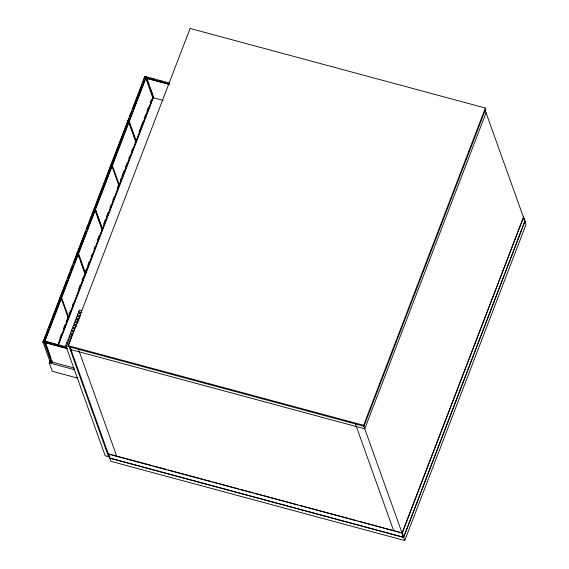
<?xml version="1.0" encoding="UTF-8"?>
<svg xmlns="http://www.w3.org/2000/svg" width="569" height="569" viewBox="0 0 569 569"><rect width="100%" height="100%" fill="white"/><g stroke="black" fill="none" stroke-linecap="round" stroke-linejoin="round"><path stroke-width="0.85" d="M42.959 341.941L144.761 76.63L146.02 76.971L44.218 342.275L51.587 362.851L50.328 362.517L42.959 341.941L44.218 342.275M48.216 329.138L43.123 342.403L44.382 342.744L146.19 77.441M48.849 327.481L51.075 321.677M51.715 320.02L66.986 280.225M67.619 278.568L69.845 272.764M70.485 271.1L72.391 266.128M73.351 263.639L85.755 231.306M86.388 229.648L88.615 223.845M89.255 222.187L91.481 216.384M92.121 214.726L104.525 182.393M105.158 180.736L107.385 174.932M108.025 173.275L110.251 167.471M110.891 165.814L123.295 133.473M123.928 131.816L126.154 126.012M126.795 124.355L129.021 118.551M129.661 116.894L131.567 111.922M132.52 109.433L142.065 84.561M142.698 82.903L144.761 76.63M169.185 82.953L145.273 76.509L144.896 77.498L169.662 84.176M61.16 298.305L61.516 297.381L60.257 297.039L59.901 297.971L61.16 298.305L68.493 318.789M78.067 254.243L78.422 253.319L77.164 252.977L76.808 253.902L78.067 254.243L85.4 274.727M94.973 210.181L95.329 209.257L94.07 208.915L93.714 209.84L94.973 210.181L102.306 230.665M111.88 166.12L112.235 165.195L110.976 164.854L110.621 165.778L111.88 166.12L119.22 186.604L117.961 186.262M128.793 122.058L129.149 121.126L127.89 120.792L127.534 121.716L128.793 122.058L136.126 142.542L134.867 142.2M153.033 98.473L145.7 77.989L146.055 77.064M146.425 78.024L146.61 77.555M77.804 378.15L52.263 371.258L49.261 362.88L50.214 360.397M59.887 338.078L61.452 334.003M63.33 329.117L64.894 325.041M66.139 321.784L67.704 317.708M68.984 314.38L70.549 310.304M72.419 305.418L73.358 302.971M78.671 289.123L80.236 285.055M82.114 280.161L83.671 276.093M86.516 268.689L84.952 272.757L85.457 272.892L102.022 229.72M87.768 265.424L89.333 261.356M91.204 256.47L92.142 254.023M94.02 249.137L94.959 246.69M97.455 240.175L99.02 236.099M103.736 223.809L105.301 219.734M106.552 216.476L108.11 212.401M109.988 207.514L110.927 205.075M112.804 200.181L113.743 197.742M117.491 187.962L118.43 185.522M120.329 180.558L121.268 178.118M121.894 176.49L124.085 170.785M125.336 167.528L126.894 163.452M128.772 158.566L129.711 156.119M131.588 151.233L132.52 148.786M139.113 131.61L140.052 129.163M140.678 127.534L142.869 121.83M144.121 118.572L145.678 114.504M146.93 111.247L148.495 107.171M150.372 102.285L151.304 99.838M57.896 344.729L68.209 317.851M68.55 316.961L85.115 273.781L80.698 261.448M118.935 185.658L102.363 228.83L95.3 209.093M152.748 97.534L136.183 140.707L135.678 140.571M52.078 360.789L51.438 362.446L50.179 362.104M58.116 345.034L153.239 97.143M51.587 362.851L52.22 361.194M58.266 345.447L153.388 97.548M74.297 368.072L52.071 362.083L52.248 361.607M162.898 100.3L153.495 97.761L153.673 97.292M109.369 456.886L105.173 455.755L65.705 345.518L66.388 343.74L68.906 344.416M67.476 344.117L66.879 342.446L67.562 340.667L70.079 341.343M68.657 341.044L68.06 339.373L68.742 337.595L71.26 338.278M69.838 337.972L69.24 336.3L69.923 334.522L72.441 335.205M71.31 335.738L70.414 333.235L71.097 331.457L73.614 332.132M72.192 331.834L71.594 330.162L72.277 328.384L74.795 329.06M73.373 328.761L72.775 327.09L73.458 325.312L76.815 326.215M74.546 325.688L73.949 324.017L74.631 322.239L77.989 323.149M75.727 322.616L75.129 320.952L75.812 319.173L79.169 320.077M77.206 320.383L76.31 317.879L76.993 316.101L80.35 317.004M78.081 316.478L77.484 314.806L78.166 313.028L80.684 313.711M79.262 313.405L78.664 311.734L79.347 309.956L81.865 310.638M68.365 345.71L190.103 28.45L485.364 108.039L485.691 108.971L363.954 426.231L68.7 346.642L68.365 345.71L363.619 425.299L363.954 426.231M524.917 220.928L403.485 537.399L109.696 458.201L108.352 453.785M363.619 425.299L485.364 108.039M486.04 112.747L364.75 428.82L70.969 349.629M403.485 537.399L401.963 533.068L523.587 217.081L402.297 533.16L403.77 537.257L109.767 458.002M402.134 532.982L108.231 454.105M523.331 217.145L525.052 221.177L403.77 537.257M65.705 345.518L69.902 346.649L110.969 461.352L404.758 540.55L526.041 224.478L485.08 110.066M148.004 77.669L144.796 76.73L144.441 77.654L145.7 77.989M151.418 78.586L153.979 79.276M159.96 80.89L162.521 81.58M147.279 78.259L162.67 82.405M164.377 82.868L167.798 83.785M145.913 78.195L168.972 84.411M118.772 184.633L119.277 184.769L135.842 141.596L129.071 122.676M78.664 311.734L82.021 312.644M77.484 314.806L80.841 315.71M76.31 317.879L79.667 318.782M75.129 320.952L78.486 321.855M73.949 324.017L76.466 324.7M72.775 327.09L75.293 327.772M71.594 330.162L74.112 330.838M70.414 333.235L72.932 333.911M69.24 336.3L71.758 336.983M68.06 339.373L70.577 340.056M66.879 342.446L69.397 343.121M66.907 347.04L43.849 340.824L43.472 341.813L66.53 348.029M44.866 341.521L51.701 343.363M53.408 343.825L60.243 345.668M45.001 342.346L67.227 348.335M44.489 342.51L67.547 348.726M49.261 362.88L74.802 369.765M109.205 454.019L116.055 455.869M117.769 456.331L152.03 465.563M153.744 466.025L166.589 469.489M168.303 469.951L202.564 479.183M204.278 479.646L211.135 481.495M212.842 481.957L238.539 488.885M240.253 489.347L253.098 492.811M254.812 493.273L261.669 495.115M263.383 495.578L297.644 504.817M299.351 505.279L348.178 518.437M349.885 518.9L356.742 520.749M358.456 521.211L384.146 528.132M385.86 528.594L392.717 530.443M394.431 530.905L401.28 532.755M523.252 216.995L524.796 221.241M363.79 426.138L404.758 540.55M355.163 423.208L393.67 530.763M146.902 78.373L149.256 84.952M150.138 87.42L153.381 96.467M146.347 77.882L153.495 97.761M145.273 76.509L145.436 76.971M129.113 120.969L136.482 141.61M112.235 165.195L119.575 185.679M95.329 209.257L102.662 229.741M97.441 216.362L98.032 218.005M78.387 253.155L85.755 273.803M78.344 254.869L79.518 258.155M61.48 297.217L68.849 317.865M78.458 349.373L116.972 456.928M69.062 346.421L108.53 456.658M45.477 342.694L51.075 358.321M44.901 342.268L52.071 362.083M49.076 355.127L49.667 356.777M43.344 341.108L42.995 342.033L44.254 342.374L44.602 341.443L43.344 341.108"/></g></svg>
